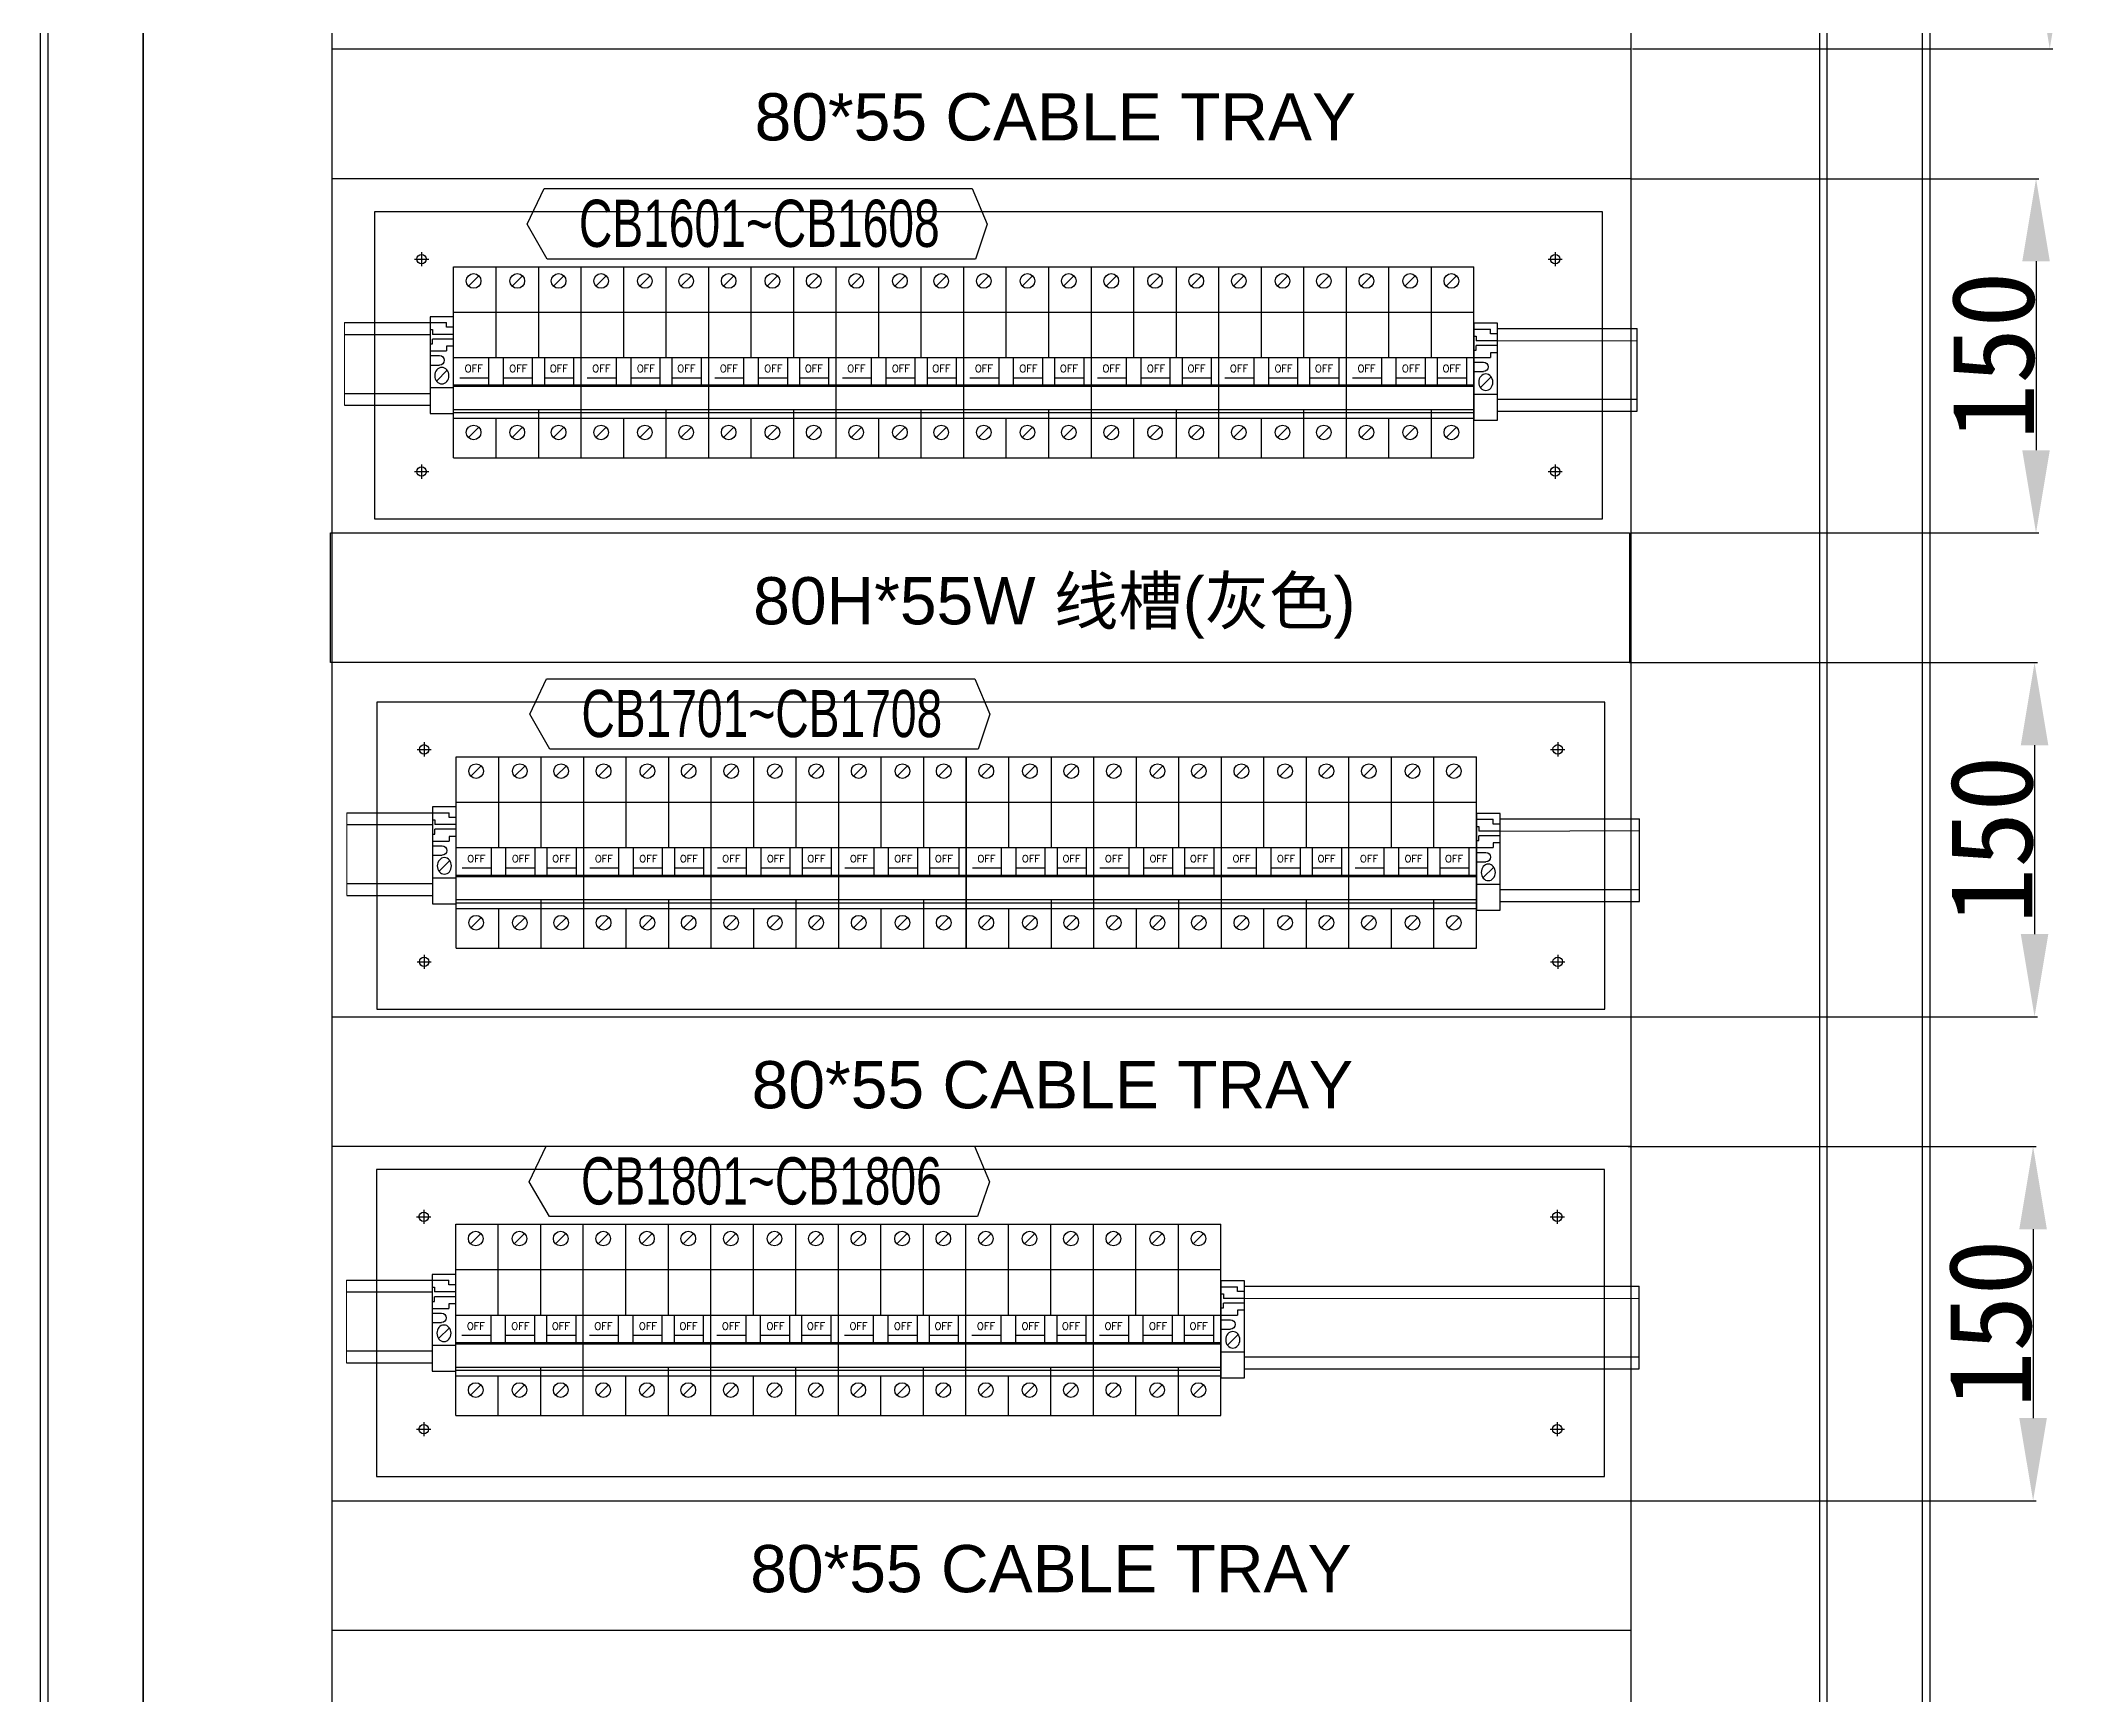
# Model space of a CAD drawing. Extents: x 79822 to 122366, y -56021 to -28815.
# Drawn here: x 88031 to 88888, y -35774 to -35074 of the extents above; entities that cross this region are included whole.
import ezdxf
from ezdxf.enums import TextEntityAlignment as Align
from ezdxf.lldxf.tags import DXFTag

# ---------------------------------------------------------------- set-up
doc = ezdxf.new("R2010")
doc.units = 0
doc.header["$LTSCALE"] = 100
doc.header["$MEASUREMENT"] = 0
for name, color, linetype in [('COMPONENT', 7, 'Continuous'), ('PSU', 12, 'Continuous'), ('TEXT', 7, 'Continuous')]:
    doc.layers.add(name, color=color, linetype=linetype)
doc.layers.add('细实线', color=7, linetype='Continuous', lineweight=20)
doc.styles.add('HZ', font='arial.ttf', dxfattribs={"width": 0.7})
doc.styles.add('ROMANS', font='romans', dxfattribs={"width": 0.8, "height": 2})
doc.styles.get("Standard").update_dxf_attribs({"font": ''})
doc.styles.get('Standard').set_extended_font_data('SimSun')
tags = doc.linetypes.add('CENTER2', pattern=[1.125, 0.75, -0.125, 0.125, -0.125]).pattern_tags.tags
tags[10:11] = [DXFTag(74, 4), DXFTag(75, 0), DXFTag(340, '0'), DXFTag(46, 1.0), DXFTag(50, 0.0), DXFTag(44, 0.0), DXFTag(45, 0.0)]
tags[8:9] = [DXFTag(74, 4), DXFTag(75, 0), DXFTag(340, '0'), DXFTag(46, 1.0), DXFTag(50, 0.0), DXFTag(44, 0.0), DXFTag(45, 0.0)]
tags[6:7] = [DXFTag(74, 4), DXFTag(75, 0), DXFTag(340, '0'), DXFTag(46, 1.0), DXFTag(50, 0.0), DXFTag(44, 0.0), DXFTag(45, 0.0)]
tags[4:5] = [DXFTag(74, 4), DXFTag(75, 0), DXFTag(340, '0'), DXFTag(46, 1.0), DXFTag(50, 0.0), DXFTag(44, 0.0), DXFTag(45, 0.0)]
tags = doc.linetypes.add('HIDDEN', pattern=[0.375, 0.25, -0.125]).pattern_tags.tags
tags[6:7] = [DXFTag(74, 4), DXFTag(75, 0), DXFTag(340, '0'), DXFTag(46, 1.0), DXFTag(50, 0.0), DXFTag(44, 0.0), DXFTag(45, 0.0)]
tags[4:5] = [DXFTag(74, 4), DXFTag(75, 0), DXFTag(340, '0'), DXFTag(46, 1.0), DXFTag(50, 0.0), DXFTag(44, 0.0), DXFTag(45, 0.0)]
doc.dimstyles.new('ISO-25', dxfattribs={"dimtxt": 35, "dimasz": 35, "dimexe": 1.25, "dimexo": 0.625, "dimtad": 1, "dimtoh": 1, "dimdec": 0, "dimtxsty": 'Standard', "dimcen": 2.5, "dimadec": 0, "dimazin": 0, "dimtfac": 1, "dimtdec": 0, "dimtmove": 0, "dimatfit": 3, "dimfxl": 0, "dimarcsym": 0})

# ---------------------------------------------------------------- blocks, each defined once
blk = doc.blocks.new('*D187')
at = {"color": 0, "lineweight": -2}
for p, q in [((88705.39, -34927.27), (88883.34, -34927.27)), ((88882.09, -34962.27), (88882.09, -35042.27)), ((88705.39, -35077.27), (88883.34, -35077.27))]:
    blk.add_line(p, q, dxfattribs=at)
at = {"color": 0}
for points in [[(88887.92, -34962.27), (88876.26, -34962.27), (88882.09, -34927.27)], [(88876.26, -35042.27), (88887.92, -35042.27), (88882.09, -35077.27)]]:
    blk.add_solid(points, dxfattribs=at)
at = {"layer": 'Defpoints', "color": 0}
for p in [(88704.76, -34927.27), (88704.76, -35077.27), (88882.09, -35077.27)]:
    blk.add_point(p, dxfattribs=at)
at = {"color": 0, "insert": (88863.96, -35002.27), "char_height": 35, "attachment_point": 5, "rotation": 90}
blk.add_mtext('150', dxfattribs=at)
blk = doc.blocks.new('*D190')
at = {"color": 0, "lineweight": -2}
for p, q in [((88704.76, -35132.27), (88877.53, -35132.27)), ((88876.28, -35167.27), (88876.28, -35247.27)), ((88704.76, -35282.27), (88877.53, -35282.27))]:
    blk.add_line(p, q, dxfattribs=at)
at = {"color": 0}
for points in [[(88882.11, -35167.27), (88870.44, -35167.27), (88876.28, -35132.27)], [(88870.44, -35247.27), (88882.11, -35247.27), (88876.28, -35282.27)]]:
    blk.add_solid(points, dxfattribs=at)
at = {"layer": 'Defpoints', "color": 0}
for p in [(88704.14, -35132.27), (88704.14, -35282.27), (88876.28, -35282.27)]:
    blk.add_point(p, dxfattribs=at)
at = {"color": 0, "insert": (88858.15, -35207.27), "char_height": 35, "attachment_point": 5, "rotation": 90}
blk.add_mtext('150', dxfattribs=at)
blk = doc.blocks.new('*D191')
at = {"color": 0, "lineweight": -2}
for p, q in [((88704.14, -35337.27), (88876.9, -35337.27)), ((88875.65, -35372.27), (88875.65, -35452.27)), ((88704.14, -35487.27), (88876.9, -35487.27))]:
    blk.add_line(p, q, dxfattribs=at)
at = {"color": 0}
for points in [[(88881.48, -35372.27), (88869.82, -35372.27), (88875.65, -35337.27)], [(88869.82, -35452.27), (88881.48, -35452.27), (88875.65, -35487.27)]]:
    blk.add_solid(points, dxfattribs=at)
at = {"layer": 'Defpoints', "color": 0}
for p in [(88703.51, -35337.27), (88703.51, -35487.27), (88875.65, -35487.27)]:
    blk.add_point(p, dxfattribs=at)
at = {"color": 0, "insert": (88857.53, -35412.27), "char_height": 35, "attachment_point": 5, "rotation": 90}
blk.add_mtext('150', dxfattribs=at)
blk = doc.blocks.new('*D192')
at = {"color": 0, "lineweight": -2}
for p, q in [((88703.51, -35542.27), (88876.28, -35542.27)), ((88875.03, -35577.27), (88875.03, -35657.27)), ((88703.51, -35692.27), (88876.28, -35692.27))]:
    blk.add_line(p, q, dxfattribs=at)
at = {"color": 0}
for points in [[(88880.86, -35577.27), (88869.19, -35577.27), (88875.03, -35542.27)], [(88869.19, -35657.27), (88880.86, -35657.27), (88875.03, -35692.27)]]:
    blk.add_solid(points, dxfattribs=at)
at = {"layer": 'Defpoints', "color": 0}
for p in [(88702.89, -35542.27), (88702.89, -35692.27), (88875.03, -35692.27)]:
    blk.add_point(p, dxfattribs=at)
at = {"color": 0, "insert": (88856.9, -35617.27), "char_height": 35, "attachment_point": 5, "rotation": 90}
blk.add_mtext('150', dxfattribs=at)
blk = doc.blocks.new('空开3P')
at = {"layer": 'COMPONENT', "color": 6, "linetype": 'HIDDEN', "ltscale": 0.2}
for p, q in [((185939.19, 105389.42, 63738.88), (185943.58, 105393.8, 63738.88)), ((185957.71, 105389.42, 63738.88), (185962.1, 105393.8, 63738.88)), ((185975.2, 105389.42, 63738.88), (185979.59, 105393.8, 63738.88)), ((185939.19, 105325.23, 63738.88), (185943.58, 105329.61, 63738.88)), ((185957.71, 105325.23, 63738.88), (185962.1, 105329.61, 63738.88)), ((185975.2, 105325.23, 63738.88), (185979.59, 105329.61, 63738.88))]:
    blk.add_line(p, q, dxfattribs=at)
for centre in [(185941.39, 105391.61, 63738.88), (185959.9, 105391.61, 63738.88), (185977.39, 105391.61, 63738.88), (185941.39, 105327.42, 63738.88), (185959.9, 105327.42, 63738.88), (185977.39, 105327.42, 63738.88)]:
    blk.add_circle(centre, 3.1, dxfattribs=at)
at = {"layer": 'PSU', "linetype": 'HIDDEN', "ltscale": 0.2}
for p, q in [((185932.95, 105397.65, 63738.88), (185968.95, 105397.65, 63738.88)), ((185932.95, 105378.45, 63738.88), (185932.95, 105397.65, 63738.88)), ((185950.95, 105378.45, 63738.88), (185950.95, 105397.65, 63738.88)), ((185968.95, 105397.65, 63738.88), (185986.95, 105397.65, 63738.88)), ((185968.95, 105378.45, 63738.88), (185968.95, 105397.65, 63738.88)), ((185968.95, 105378.45, 63738.88), (185968.95, 105397.65, 63738.88)), ((185986.95, 105378.45, 63738.88), (185986.95, 105397.65, 63738.88)), ((185968.95, 105359.22, 63738.88), (185968.95, 105378.45, 63738.88)), ((185968.95, 105316.65, 63738.88), (185968.95, 105337.19, 63738.88)), ((185932.95, 105316.65, 63738.88), (185932.95, 105333.45, 63738.88)), ((185950.95, 105316.65, 63738.88), (185950.95, 105333.45, 63738.88)), ((185968.95, 105316.65, 63738.88), (185968.95, 105333.45, 63738.88)), ((185968.95, 105316.65, 63738.88), (185968.95, 105330.42, 63738.88)), ((185986.95, 105316.65, 63738.88), (185986.95, 105333.45, 63738.88)), ((185932.95, 105316.65, 63738.88), (185968.95, 105316.65, 63738.88)), ((185968.95, 105316.65, 63738.88), (185986.95, 105316.65, 63738.88))]:
    blk.add_line(p, q, dxfattribs=at)
at = {"layer": 'PSU'}
for p, q in [((185932.95, 105378.45, 63738.88), (185968.95, 105378.45, 63738.88)), ((185932.95, 105333.45, 63738.88), (185932.95, 105378.45, 63738.88)), ((185950.95, 105359.22, 63738.88), (185950.95, 105378.45, 63738.88)), ((185968.95, 105378.45, 63738.88), (185986.95, 105378.45, 63738.88)), ((185968.95, 105359.22, 63738.88), (185968.95, 105378.45, 63738.88)), ((185968.95, 105359.22, 63738.88), (185968.95, 105378.45, 63738.88)), ((185986.95, 105333.45, 63738.88), (185986.95, 105378.45, 63738.88)), ((185932.95, 105359.22, 63738.88), (185950.95, 105359.22, 63738.88)), ((185947.87, 105347.54, 63738.88), (185947.87, 105359.22, 63738.88)), ((185950.95, 105359.22, 63738.88), (185968.95, 105359.22, 63738.88)), ((185954.04, 105347.54, 63738.88), (185954.04, 105359.22, 63738.88)), ((185966.38, 105347.54, 63738.88), (185966.38, 105359.22, 63738.88)), ((185968.95, 105359.22, 63738.88), (185986.95, 105359.22, 63738.88)), ((185971.52, 105347.54, 63738.88), (185971.52, 105359.22, 63738.88)), ((185983.87, 105347.54, 63738.88), (185983.87, 105359.22, 63738.88)), ((185932.95, 105347.54, 63738.88), (185968.95, 105347.54, 63738.88)), ((185932.95, 105347.03, 63738.88), (185968.95, 105347.03, 63738.88)), ((185935.52, 105350.63, 63738.88), (185947.87, 105350.63, 63738.88)), ((185954.04, 105350.63, 63738.88), (185966.38, 105350.63, 63738.88)), ((185968.95, 105347.54, 63738.88), (185986.95, 105347.54, 63738.88)), ((185968.95, 105347.03, 63738.88), (185986.95, 105347.03, 63738.88)), ((185971.52, 105350.63, 63738.88), (185983.87, 105350.63, 63738.88)), ((185932.95, 105337.19, 63738.88), (185968.95, 105337.19, 63738.88)), ((185932.95, 105335.81, 63738.88), (185968.95, 105335.81, 63738.88)), ((185968.95, 105337.19, 63738.88), (185986.95, 105337.19, 63738.88)), ((185968.95, 105333.45, 63738.88), (185968.95, 105337.19, 63738.88)), ((185968.95, 105333.45, 63738.88), (185968.95, 105337.19, 63738.88)), ((185968.95, 105335.81, 63738.88), (185986.95, 105335.81, 63738.88)), ((185932.95, 105333.45, 63738.88), (185968.95, 105333.45, 63738.88)), ((185950.95, 105333.45, 63738.88), (185950.95, 105333.45, 63738.88)), ((185968.95, 105333.45, 63738.88), (185986.95, 105333.45, 63738.88))]:
    blk.add_line(p, q, dxfattribs=at)
at = {"layer": 'TEXT', "style": 'ROMANS'}
for p in [(185941.47, 105354.54, 63738.88), (185960.32, 105354.54, 63738.88), (185977.48, 105354.54, 63738.88)]:
    blk.add_text('OFF', height=3.086, dxfattribs=at).set_placement(p, align=Align.MIDDLE)
blk = doc.blocks.new('堵头')
at = {"color": 53}
for p, q in [((0, -41), (0, 0)), ((0, 0), (10, 0)), ((10, 0), (10, -41)), ((0, -11), (10, -11)), ((7.28, -18.33), (2.72, -13.78)), ((0, -20.55), (4, -20.55)), ((0, -24.55), (4, -24.55)), ((0, -26.55), (7, -26.55)), ((0, -29.55), (1, -29.55)), ((1, -29.55), (1, -31.55)), ((10, -31.55), (1, -31.55)), ((10, -33.55), (1, -33.55)), ((1, -35.55), (1, -33.55)), ((7, -28.55), (7, -26.55)), ((10, -28.55), (7, -28.55)), ((0, -35.55), (1, -35.55)), ((0, -38.55), (7, -38.55)), ((10, -41), (0, -41)), ((10, -36.55), (7, -36.55)), ((7, -36.55), (7, -38.55))]:
    blk.add_line(p, q, dxfattribs=at)
blk.add_arc((4, -22.55), 2, 270, 90, dxfattribs=at)
blk.add_ellipse((5, -16.05), major_axis=(0, -3.5), ratio=0.857143, start_param=4.712389, end_param=10.995574, dxfattribs=at)

msp = doc.modelspace()

# ---------------------------------------------------------------- linework, layer by layer
at = {"color": 7}
for p, q in [((88031.26, -36108.75), (88031.26, -33998.75)), ((88031.26, -36108.75), (88031.26, -33998.75)), ((88831.26, -33998.75), (88831.26, -36108.75)), ((88831.26, -33998.75), (88831.26, -36108.75)), ((88074.76, -35955.25), (88074.76, -34042.25)), ((88787.76, -34120.25), (88787.76, -35955.25)), ((88074.76, -34122.75), (88074.76, -35923.05))]:
    msp.add_line(p, q, dxfattribs=at)
at = {"color": 7, "linetype": 'HIDDEN'}
for p, q in [((88034.46, -35998.75), (88034.46, -33998.75)), ((88034.46, -35998.75), (88034.46, -33998.75)), ((88828.06, -33998.75), (88828.06, -35998.75)), ((88828.06, -33998.75), (88828.06, -35998.75))]:
    msp.add_line(p, q, dxfattribs=at)
at = {"color": 4, "linetype": 'CENTER2'}
for p, q in [((88192.66, -35163.35), (88192.66, -35169.35)), ((88672.66, -35163.35), (88672.66, -35169.35)), ((88189.66, -35166.35), (88195.66, -35166.35)), ((88669.66, -35166.35), (88675.66, -35166.35)), ((88189.66, -35256.35), (88195.66, -35256.35)), ((88192.66, -35253.35), (88192.66, -35259.35)), ((88669.66, -35256.35), (88675.66, -35256.35)), ((88672.66, -35253.35), (88672.66, -35259.35)), ((88193.72, -35371.01), (88193.72, -35377.01)), ((88673.72, -35371.01), (88673.72, -35377.01)), ((88190.72, -35374.01), (88196.72, -35374.01)), ((88670.72, -35374.01), (88676.72, -35374.01)), ((88190.72, -35464.01), (88196.72, -35464.01)), ((88193.72, -35461.01), (88193.72, -35467.01)), ((88670.72, -35464.01), (88676.72, -35464.01)), ((88673.72, -35461.01), (88673.72, -35467.01)), ((88190.55, -35572), (88196.55, -35572)), ((88193.55, -35569), (88193.55, -35575)), ((88670.55, -35572), (88676.55, -35572)), ((88673.55, -35569), (88673.55, -35575)), ((88190.55, -35662), (88196.55, -35662)), ((88193.55, -35659), (88193.55, -35665)), ((88670.55, -35662), (88676.55, -35662)), ((88673.55, -35659), (88673.55, -35665))]:
    msp.add_line(p, q, dxfattribs=at)
at = {"linetype": 'CENTER2'}
for p, q in [((88192.57, -35166.35), (88192.75, -35166.35)), ((88192.66, -35166.44), (88192.66, -35166.26)), ((88672.57, -35166.35), (88672.75, -35166.35)), ((88672.66, -35166.44), (88672.66, -35166.26)), ((88192.57, -35256.35), (88192.75, -35256.35)), ((88192.66, -35256.44), (88192.66, -35256.26)), ((88672.57, -35256.35), (88672.75, -35256.35)), ((88672.66, -35256.44), (88672.66, -35256.26)), ((88193.63, -35374.01), (88193.81, -35374.01)), ((88193.72, -35374.1), (88193.72, -35373.92)), ((88673.63, -35374.01), (88673.81, -35374.01)), ((88673.72, -35374.1), (88673.72, -35373.92)), ((88193.63, -35464.01), (88193.81, -35464.01)), ((88193.72, -35464.1), (88193.72, -35463.92)), ((88673.63, -35464.01), (88673.81, -35464.01)), ((88673.72, -35464.1), (88673.72, -35463.92)), ((88193.46, -35572), (88193.64, -35572)), ((88193.55, -35572.09), (88193.55, -35571.91)), ((88673.46, -35572), (88673.64, -35572)), ((88673.55, -35572.09), (88673.55, -35571.91)), ((88193.46, -35662), (88193.64, -35662)), ((88193.55, -35662.09), (88193.55, -35661.91)), ((88673.46, -35662), (88673.64, -35662)), ((88673.55, -35662.09), (88673.55, -35661.91))]:
    msp.add_line(p, q, dxfattribs=at)
at = {"color": 6}
for p, q in [((88159.95, -35193.21, -63738.88), (88196.23, -35193.21, -62238.04)), ((88159.95, -35198.21, -63738.88), (88196.23, -35198.21, -62238.04)), ((88648.27, -35195.77, 1500.84), (88707.31, -35195.77)), ((88707.31, -35230.77), (88707.31, -35195.77)), ((88648.27, -35200.97, 1500.84), (88707.31, -35200.77)), ((88159.95, -35223.21, -63738.88), (88196.23, -35223.21, -62238.04)), ((88648.27, -35225.66, 1500.84), (88707.31, -35225.72)), ((88159.95, -35228.21, -63738.88), (88196.23, -35228.21, -62238.04)), ((88648.27, -35230.77, 1500.84), (88707.31, -35230.77)), ((88161.02, -35400.87, -63738.88), (88197.3, -35400.87, -62238.04)), ((88649.34, -35403.43, 1500.84), (88708.37, -35403.43)), ((88708.37, -35438.43), (88708.37, -35403.43)), ((88161.02, -35405.87, -63738.88), (88197.3, -35405.87, -62238.04)), ((88649.34, -35408.63, 1500.84), (88708.37, -35408.43)), ((88161.02, -35430.87, -63738.88), (88197.3, -35430.87, -62238.04)), ((88161.02, -35435.87, -63738.88), (88197.3, -35435.87, -62238.04)), ((88649.34, -35433.32, 1500.84), (88708.37, -35433.37)), ((88649.34, -35438.43, 1500.84), (88708.37, -35438.43)), ((88160.84, -35598.86, -63738.88), (88197.12, -35598.86, -62238.04)), ((88541.15, -35601.42, 1500.84), (88708.2, -35601.42)), ((88708.2, -35636.42), (88708.2, -35601.42)), ((88160.84, -35603.86, -63738.88), (88197.12, -35603.86, -62238.04)), ((88541.15, -35606.62, 1500.84), (88708.2, -35606.42)), ((88160.84, -35628.86, -63738.88), (88197.12, -35628.86, -62238.04)), ((88160.84, -35633.86, -63738.88), (88197.12, -35633.86, -62238.04)), ((88541.15, -35631.32, 1500.84), (88708.2, -35631.37)), ((88541.15, -35636.42, 1500.84), (88708.2, -35636.42))]:
    msp.add_line(p, q, dxfattribs=at)
for points in [[(88074.76, -35877.75), (88154.76, -35877.75), (88154.76, -34077.25), (88074.76, -34077.25)], [(88704.76, -35877.75), (88784.76, -35877.75), (88784.76, -34077.25), (88704.76, -34077.25)], [(88172.66, -35276.35), (88692.66, -35276.35), (88692.66, -35146.35), (88172.66, -35146.35)], [(88173.72, -35484.01), (88693.72, -35484.01), (88693.72, -35354.01), (88173.72, -35354.01)], [(88154.76, -35487.27), (88704.76, -35487.27), (88704.76, -35542.27), (88154.76, -35542.27)], [(88173.55, -35682), (88693.55, -35682), (88693.55, -35552), (88173.55, -35552)], [(88154.76, -35692.27), (88704.76, -35692.27), (88704.76, -35747.27), (88154.76, -35747.27)]]:
    msp.add_lwpolyline(points, close=True)
at = {"elevation": 63738.88}
for points in [[(88154.76, -35077.27), (88704.76, -35077.27), (88704.76, -35132.27), (88154.76, -35132.27)], [(88154.14, -35282.27), (88704.14, -35282.27), (88704.14, -35337.27), (88154.14, -35337.27)]]:
    msp.add_lwpolyline(points, close=True, dxfattribs=at)
at = {"color": 3}
for points in [[(88244.5, -35136.49), (88425.85, -35136.49), (88432.18, -35151.49), (88427.22, -35166.3), (88245.87, -35166.3), (88237.38, -35151.49), (88244.5, -35136.49)], [(88245.56, -35344.15), (88426.91, -35344.15), (88433.25, -35359.15), (88428.29, -35373.96), (88246.94, -35373.96), (88238.45, -35359.15), (88245.56, -35344.15)], [(88245.39, -35542.14), (88426.74, -35542.14), (88433.07, -35557.14), (88428.11, -35571.95), (88246.76, -35571.95), (88238.27, -35557.14), (88245.39, -35542.14)]]:
    msp.add_lwpolyline(points, dxfattribs=at)
for centre in [(88192.66, -35166.35), (88672.66, -35166.35), (88192.66, -35256.35), (88672.66, -35256.35), (88193.72, -35374.01), (88673.72, -35374.01), (88193.72, -35464.01), (88673.72, -35464.01), (88193.55, -35572), (88673.55, -35572), (88193.55, -35662), (88673.55, -35662)]:
    msp.add_circle(centre, 2)
at = {"layer": '细实线', "color": 6}
for p, q in [((88159.95, -35193.21, -63738.88), (88159.95, -35228.21, -63738.88)), ((88161.02, -35400.87, -63738.88), (88161.02, -35435.87, -63738.88)), ((88160.84, -35598.86, -63738.88), (88160.84, -35633.86, -63738.88))]:
    msp.add_line(p, q, dxfattribs=at)

# ---------------------------------------------------------------- block references
at = {"xscale": -1, "rotation": 180}
for p in [(88196.23, -35231.76, -62238.04), (88638.27, -35234.52, 1500.84), (88197.3, -35439.42, -62238.04), (88639.34, -35442.18, 1500.84), (88197.12, -35637.41, -62238.04), (88531.15, -35640.18, 1500.84)]:
    msp.add_blockref('堵头', p, dxfattribs=at)
at = {"layer": '细实线'}
for p in [(-97726.72, -140567.19, -125976.91), (-97672.71, -140567.19, -125976.91), (-97618.71, -140567.19, -125976.91), (-97564.7, -140567.19, -125976.91), (-97510.7, -140567.19, -125976.91), (-97456.69, -140567.19, -62238.04), (-97402.69, -140567.19, -62238.04), (-97348.68, -140567.19, -62238.04), (-97725.65, -140774.85, -125976.91), (-97671.65, -140774.85, -125976.91), (-97617.64, -140774.85, -125976.91), (-97563.64, -140774.85, -125976.91), (-97509.63, -140774.85, -125976.91), (-97455.63, -140774.85, -62238.04), (-97401.62, -140774.85, -62238.04), (-97347.62, -140774.85, -62238.04), (-97725.83, -140972.84, -125976.91), (-97671.82, -140972.84, -125976.91), (-97617.82, -140972.84, -125976.91), (-97563.81, -140972.84, -125976.91), (-97509.81, -140972.84, -125976.91), (-97455.8, -140972.84, -62238.04)]:
    msp.add_blockref('空开3P', p, dxfattribs=at)

# ---------------------------------------------------------------- texts
at = {"lineweight": 0, "style": 'HZ'}
for s, p in [('80*55 CABLE TRAY', (88333.67, -35116.06)), ('80H*55W 线槽(灰色)', (88333.05, -35321.06)), ('80*55 CABLE TRAY', (88332.42, -35526.06)), ('80*55 CABLE TRAY', (88331.8, -35731.06))]:
    msp.add_text(s, height=20, dxfattribs=at).set_placement(p)
at = {"color": 0, "style": 'HZ', "width": 0.7}
for s, p in [('CB1601~CB1608', (88335.65, -35161.17)), ('CB1701~CB1708', (88336.72, -35368.82)), ('CB1801~CB1806', (88336.54, -35566.82))]:
    msp.add_text(s, height=20, dxfattribs=at).set_placement(p, align=Align.CENTER)

# ---------------------------------------------------------------- dimensions: what is measured, and where the dimension line sits
at = {"color": 3}
for base, p1, p2, picture, middle in [((88882.09, -35077.27), (88704.76, -34927.27, 63738.88), (88704.76, -35077.27, 63738.88), '*D187', (88863.96, -35002.27)), ((88876.28, -35282.27, 63738.88), (88704.14, -35132.27, 63738.88), (88704.14, -35282.27, 63738.88), '*D190', (88858.15, -35207.27, 63738.88)), ((88875.65, -35487.27, 63738.88), (88703.51, -35337.27, 63738.88), (88703.51, -35487.27, 63738.88), '*D191', (88857.53, -35412.27, 63738.88)), ((88875.03, -35692.27, 63738.88), (88702.89, -35542.27, 63738.88), (88702.89, -35692.27, 63738.88), '*D192', (88856.9, -35617.27, 63738.88))]:
    dim = msp.add_linear_dim(base=base, p1=p1, p2=p2, angle=90, dimstyle='ISO-25', dxfattribs=at)
    dim.commit()
    dim.dimension.update_dxf_attribs({"geometry": picture, "text_midpoint": middle})

doc.saveas('drawing.dxf')
